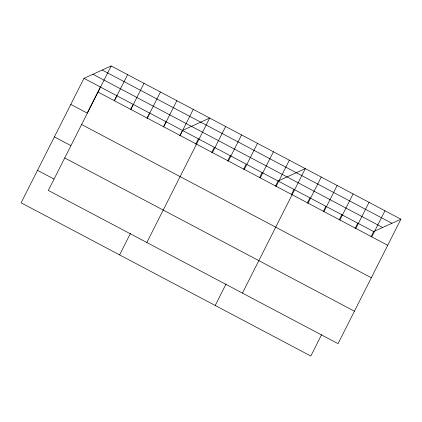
<?xml version="1.0" encoding="UTF-8"?>
<svg xmlns="http://www.w3.org/2000/svg" width="422" height="422" viewBox="0 0 422 422"><rect width="100%" height="100%" fill="white"/><g stroke="black" fill="none" stroke-linecap="round" stroke-linejoin="round"><path stroke-width="0.63" d="M111.192 65.964L48.324 190.422L338.033 343.661L400.9 219.203L111.192 65.964L83.967 78.339L21.1 202.797L310.808 356.036L321.643 334.588M100.383 87.027L87.206 113.117L70.79 104.429M114.167 100.927L116.799 95.71M114.425 100.737L127.608 74.647M130.583 109.609L133.22 104.392M130.846 109.419L144.023 83.329M146.998 118.292L149.636 113.075M147.262 118.107L160.439 92.012M163.414 126.975L166.052 121.758M163.678 126.79L176.86 100.7M119.6 254.899L130.435 233.45M179.835 135.662L182.468 130.44L209.692 118.065L146.824 242.523M180.094 135.473L193.276 109.382M195.766 144.087L198.403 138.87M211.702 152.516L214.339 147.299M212.445 152.585L225.628 126.495M227.637 160.946L230.27 155.729M228.381 161.014L241.558 134.919M243.568 169.375L246.205 164.153M244.317 169.438L257.494 143.348M259.504 177.799L262.141 172.582M260.247 177.868L273.43 151.778M215.204 305.47L226.039 284.022M275.439 186.229L278.072 181.012L305.296 168.636L242.428 293.09M276.183 186.297L289.36 160.207M291.37 194.658L294.007 189.441M307.306 203.087L309.943 197.865M308.049 203.151L321.232 177.061M323.241 211.512L325.874 206.295M323.985 211.58L337.162 185.49M339.172 219.941L341.809 214.724M339.921 220.01L353.098 193.92M355.108 228.371L357.745 223.154M355.851 228.439L369.034 202.349M371.043 236.8L373.676 231.578L400.9 219.203M371.787 236.863L384.964 210.773M102.208 70.047L391.917 223.285M92.951 74.256L382.659 227.495M83.967 78.339L373.676 231.578M98.01 92.054L387.723 245.293M81.615 124.516L371.323 277.755M54.391 136.892L70.806 145.574M64.719 157.96L354.427 311.199M37.495 170.335L53.916 179.018"/></g></svg>
